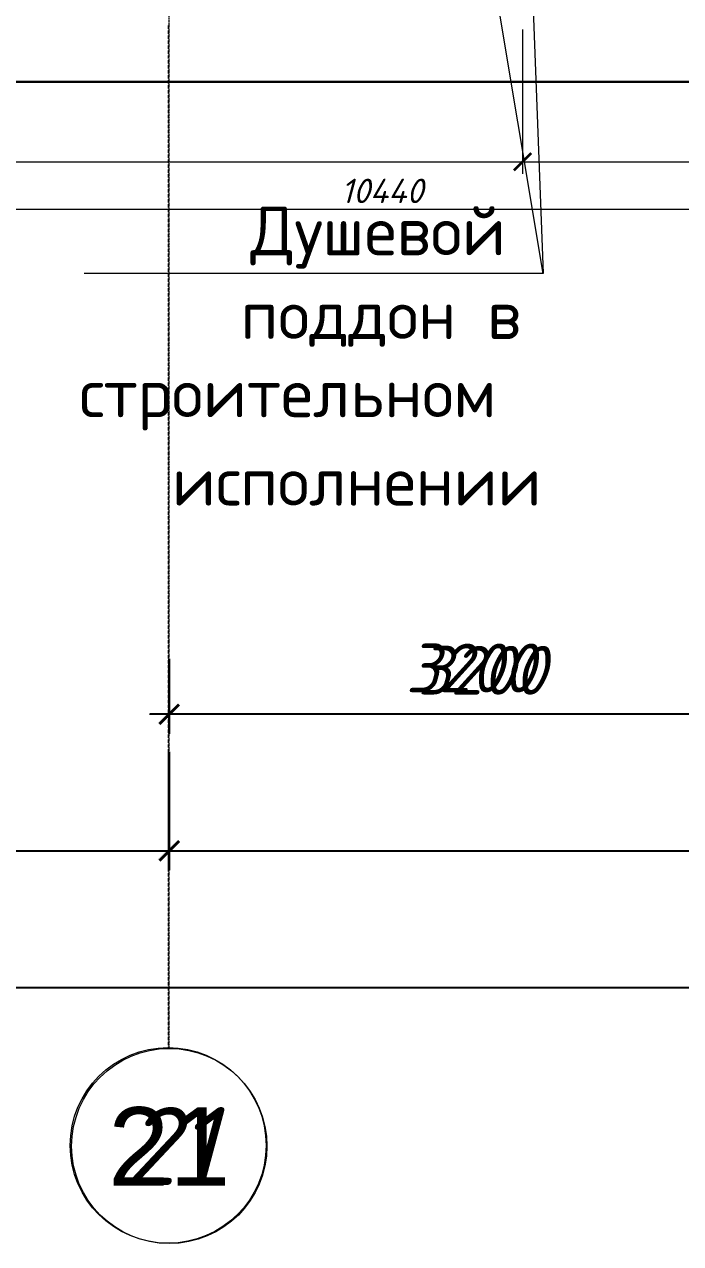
# Model space of a CAD drawing. Header units: millimetres. Extents: x -10178924 to 11692288, y -947381 to 58396.
# Drawn here: x 769517 to 772877, y -800790 to -794543 of the extents above; entities that cross this region are included whole.
import ezdxf
from ezdxf.enums import TextEntityAlignment as Align

# ---------------------------------------------------------------- set-up
doc = ezdxf.new("R2010")
doc.units = ezdxf.units.MM
doc.linetypes.add('осевая', pattern=[50.8, 31.75, -6.35, 6.35, -6.35])
doc.layers.add('PDF _Лестницы _ крыльца.1', color=7, linetype='Continuous')
doc.layers.add('Лестницы _ крыльца.1', color=7, linetype='Continuous')
doc.layers.add('PDF _Размеры осевые', color=7, linetype='Continuous', true_color=0x5d6970)
for name, color, linetype, lineweight in [('PDF _Текст', 7, 'Continuous', 5), ('Размеры клад.', 7, 'Continuous', 0), ('Размеры осевые', 153, 'Continuous', 9)]:
    doc.layers.add(name, color=color, linetype=linetype, lineweight=lineweight)
doc.styles.add('GOST 2.304_new', font='isocpeui.ttf')
doc.styles.add('PDF ArialMT', font='arial.ttf')
doc.styles.add('PDF GOST Common Italic', font='GOST_Common Italic.ttf')
doc.styles.add('PDF ISOCPEUR', font='isocpeur.ttf')
doc.styles.add('PDF ISOCPEUR Italic', font='isocpeui.ttf')
doc.styles.add('Текст_М100', font='GOST_Common Italic.ttf', dxfattribs={"height": 250})
doc.dimstyles.new('SPDS 1_50', dxfattribs={"dimscale": 50, "dimtxt": 2.5, "dimasz": 1.77, "dimexe": 1.25, "dimexo": 0.625, "dimtad": 1, "dimdec": 0, "dimrnd": 0.001, "dimtxsty": 'GOST 2.304_new', "dimblk": 'ARCHTICK', "dimcen": 2.5, "dimdle": 2, "dimclrt": 256, "dimadec": 0, "dimazin": 2, "dimtfac": 0.75, "dimtdec": 0, "dimtmove": 1, "dimatfit": 3, "dimfxl": 1, "dimtolj": 1, "dimlwd": 9, "dimlwe": 9, "dimarcsym": 0})
doc.dimstyles.new('Размеры_М100', dxfattribs={"dimtxt": 250, "dimasz": 100, "dimexe": 100, "dimexo": 100, "dimgap": 100, "dimtad": 1, "dimrnd": 5, "dimtxsty": 'Текст_М100', "dimblk": 'ARCHTICK', "dimcen": 250, "dimdle": 100, "dimadec": 0, "dimazin": 2, "dimtfac": 1, "dimtmove": 1, "dimatfit": 3, "dimfxl": 1, "dimarcsym": 0})

# ---------------------------------------------------------------- blocks, each defined once
blk = doc.blocks.new('_ArchTick')
at = {"color": 0, "linetype": 'ByBlock', "const_width": 0.15}
blk.add_lwpolyline([(-0.5, -0.5), (0.5, 0.5)], dxfattribs=at)
blk = doc.blocks.new('*D2622')
at = {"layer": 'Defpoints', "color": 0, "ltscale": 100, "transparency": 16777216}
for p in [(43769.1, -14046.9), (54209.1, -14046.9), (54209.1, -14699.3)]:
    blk.add_point(p, dxfattribs=at)
at = {"layer": 'Размеры клад.', "color": 0, "lineweight": 9, "ltscale": 100, "transparency": 16777216}
for p, q in [((43769.1, -14078.2), (43769.1, -14761.8)), ((54209.1, -14078.2), (54209.1, -14761.8)), ((43669.1, -14699.3), (54309.1, -14699.3))]:
    blk.add_line(p, q, dxfattribs=at)
at = {"layer": 'Размеры клад.', "color": 0, "lineweight": 9, "ltscale": 100, "transparency": 16777216, "xscale": 88.5, "yscale": 88.5, "zscale": 88.5, "rotation": 180}
blk.add_blockref('_ArchTick', (43769.1, -14699.3), dxfattribs=at)
at = {"layer": 'Размеры клад.', "color": 0, "lineweight": 9, "ltscale": 100, "transparency": 16777216, "xscale": 88.5, "yscale": 88.5, "zscale": 88.5}
blk.add_blockref('_ArchTick', (54209.1, -14699.3), dxfattribs=at)
at = {"layer": 'Размеры клад.', "ltscale": 100, "transparency": 16777216, "insert": (48989.1, -14605.5), "char_height": 125, "attachment_point": 5, "style": 'GOST 2.304_new'}
blk.add_mtext('\\A1;10440', dxfattribs=at)
blk = doc.blocks.new('*D2624')
at = {"layer": 'Defpoints', "color": 0, "ltscale": 100, "transparency": 16777216}
for p in [(44069.1, -13746.9), (49709.1, -13746.9), (49709.1, -14456.1)]:
    blk.add_point(p, dxfattribs=at)
at = {"layer": 'Размеры клад.', "color": 0, "lineweight": 9, "ltscale": 100, "transparency": 16777216}
for p, q in [((44069.1, -13778.2), (44069.1, -14518.6)), ((49709.1, -13778.2), (49709.1, -14518.6)), ((43969.1, -14456.1), (49809.1, -14456.1))]:
    blk.add_line(p, q, dxfattribs=at)
at = {"layer": 'Размеры клад.', "color": 0, "lineweight": 9, "ltscale": 100, "transparency": 16777216, "xscale": 88.5, "yscale": 88.5, "zscale": 88.5, "rotation": 180}
blk.add_blockref('_ArchTick', (44069.1, -14456.1), dxfattribs=at)
at = {"layer": 'Размеры клад.', "color": 0, "lineweight": 9, "ltscale": 100, "transparency": 16777216, "xscale": 88.5, "yscale": 88.5, "zscale": 88.5}
blk.add_blockref('_ArchTick', (49709.1, -14456.1), dxfattribs=at)
at = {"layer": 'Размеры клад.', "ltscale": 100, "transparency": 16777216, "insert": (46889.1, -14362.4), "char_height": 125, "attachment_point": 5, "style": 'GOST 2.304_new'}
blk.add_mtext('\\A1;5640', dxfattribs=at)
blk = doc.blocks.new('*D2625')
at = {"layer": 'Defpoints', "color": 0, "ltscale": 100, "transparency": 16777216}
for p in [(49709.1, -13746.9), (54209.1, -14046.9), (54209.1, -14456.1)]:
    blk.add_point(p, dxfattribs=at)
at = {"layer": 'Размеры клад.', "color": 0, "lineweight": 9, "ltscale": 100, "transparency": 16777216}
for p, q in [((49709.1, -13778.2), (49709.1, -14518.6)), ((54209.1, -14078.2), (54209.1, -14518.6)), ((49609.1, -14456.1), (54309.1, -14456.1))]:
    blk.add_line(p, q, dxfattribs=at)
at = {"layer": 'Размеры клад.', "color": 0, "lineweight": 9, "ltscale": 100, "transparency": 16777216, "xscale": 88.5, "yscale": 88.5, "zscale": 88.5, "rotation": 180}
blk.add_blockref('_ArchTick', (49709.1, -14456.1), dxfattribs=at)
at = {"layer": 'Размеры клад.', "color": 0, "lineweight": 9, "ltscale": 100, "transparency": 16777216, "xscale": 88.5, "yscale": 88.5, "zscale": 88.5}
blk.add_blockref('_ArchTick', (54209.1, -14456.1), dxfattribs=at)
at = {"layer": 'Размеры клад.', "ltscale": 100, "transparency": 16777216, "insert": (51959.1, -14362.4), "char_height": 125, "width": 983.713, "attachment_point": 5, "style": 'GOST 2.304_new'}
blk.add_mtext('\\A1;4500', dxfattribs=at)
blk = doc.blocks.new('*D2703')
at = {"layer": 'Defpoints', "color": 0, "ltscale": 100, "transparency": 16777216}
for p in [(0, -18048.2), (54000, -18048.2), (54000, -18687)]:
    blk.add_point(p, dxfattribs=at)
at = {"layer": 'Размеры осевые', "color": 0, "lineweight": -2, "ltscale": 100, "transparency": 16777216}
for p, q in [((0, -18148.2), (0, -18787)), ((54000, -18148.2), (54000, -18787)), ((-100, -18687), (54100, -18687))]:
    blk.add_line(p, q, dxfattribs=at)
at = {"layer": 'Размеры осевые', "color": 0, "lineweight": -2, "ltscale": 100, "transparency": 16777216, "xscale": 100, "yscale": 100, "zscale": 100, "rotation": 180}
blk.add_blockref('_ArchTick', (0, -18687), dxfattribs=at)
at = {"layer": 'Размеры осевые', "color": 0, "lineweight": -2, "ltscale": 100, "transparency": 16777216, "xscale": 100, "yscale": 100, "zscale": 100}
blk.add_blockref('_ArchTick', (54000, -18687), dxfattribs=at)
at = {"layer": 'Размеры осевые', "color": 0, "ltscale": 100, "transparency": 16777216, "insert": (27000, -18462), "char_height": 250, "attachment_point": 5, "style": 'Текст_М100'}
blk.add_mtext('54000', dxfattribs=at)
blk = doc.blocks.new('*D2708')
at = {"layer": 'Defpoints', "color": 0, "ltscale": 100, "transparency": 16777216}
for p in [(41900, -17380.5), (47900, -17380.5), (47900, -17987)]:
    blk.add_point(p, dxfattribs=at)
at = {"layer": 'Размеры осевые', "color": 0, "lineweight": -2, "ltscale": 100, "transparency": 16777216}
for p, q in [((41900, -17480.5), (41900, -18087)), ((47900, -17480.5), (47900, -18087)), ((41800, -17987), (48000, -17987))]:
    blk.add_line(p, q, dxfattribs=at)
at = {"layer": 'Размеры осевые', "color": 0, "lineweight": -2, "ltscale": 100, "transparency": 16777216, "xscale": 100, "yscale": 100, "zscale": 100, "rotation": 180}
blk.add_blockref('_ArchTick', (41900, -17987), dxfattribs=at)
at = {"layer": 'Размеры осевые', "color": 0, "lineweight": -2, "ltscale": 100, "transparency": 16777216, "xscale": 100, "yscale": 100, "zscale": 100}
blk.add_blockref('_ArchTick', (47900, -17987), dxfattribs=at)
at = {"layer": 'Размеры осевые', "color": 0, "ltscale": 100, "transparency": 16777216, "insert": (44900, -17762), "char_height": 250, "attachment_point": 5, "style": 'Текст_М100'}
blk.add_mtext('6000', dxfattribs=at)
blk = doc.blocks.new('*D2709')
at = {"layer": 'Defpoints', "color": 0, "ltscale": 100, "transparency": 16777216}
for p in [(47900, -17380.5), (54000, -17380.5), (54000, -17987)]:
    blk.add_point(p, dxfattribs=at)
at = {"layer": 'Размеры осевые', "color": 0, "lineweight": -2, "ltscale": 100, "transparency": 16777216}
for p, q in [((47900, -17480.5), (47900, -18087)), ((54000, -17480.5), (54000, -18087)), ((47800, -17987), (54100, -17987))]:
    blk.add_line(p, q, dxfattribs=at)
at = {"layer": 'Размеры осевые', "color": 0, "lineweight": -2, "ltscale": 100, "transparency": 16777216, "xscale": 100, "yscale": 100, "zscale": 100, "rotation": 180}
blk.add_blockref('_ArchTick', (47900, -17987), dxfattribs=at)
at = {"layer": 'Размеры осевые', "color": 0, "lineweight": -2, "ltscale": 100, "transparency": 16777216, "xscale": 100, "yscale": 100, "zscale": 100}
blk.add_blockref('_ArchTick', (54000, -17987), dxfattribs=at)
at = {"layer": 'Размеры осевые', "color": 0, "ltscale": 100, "transparency": 16777216, "insert": (50950, -17762), "char_height": 250, "attachment_point": 5, "style": 'Текст_М100'}
blk.add_mtext('6100', dxfattribs=at)
blk = doc.blocks.new('*D2725')
at = {"layer": 'Defpoints', "color": 0, "ltscale": 100, "transparency": 16777216}
for p in [(47900, -16904.1), (51100, -16904.1), (47900, -17287)]:
    blk.add_point(p, dxfattribs=at)
at = {"layer": 'Размеры осевые', "color": 0, "lineweight": -2, "ltscale": 100, "transparency": 16777216}
for p, q in [((47900, -17004.1), (47900, -17387)), ((51100, -17004.1), (51100, -17387)), ((51200, -17287), (47800, -17287))]:
    blk.add_line(p, q, dxfattribs=at)
at = {"layer": 'Размеры осевые', "color": 0, "lineweight": -2, "ltscale": 100, "transparency": 16777216, "xscale": 100, "yscale": 100, "zscale": 100, "rotation": 180}
blk.add_blockref('_ArchTick', (47900, -17287), dxfattribs=at)
at = {"layer": 'Размеры осевые', "color": 0, "lineweight": -2, "ltscale": 100, "transparency": 16777216, "xscale": 100, "yscale": 100, "zscale": 100}
blk.add_blockref('_ArchTick', (51100, -17287), dxfattribs=at)
at = {"layer": 'Размеры осевые', "color": 0, "ltscale": 100, "transparency": 16777216, "insert": (49500, -17062), "char_height": 250, "attachment_point": 5, "style": 'Текст_М100'}
blk.add_mtext('3200', dxfattribs=at)
blk = doc.blocks.new('A$C5282721b')
at = {"layer": 'Лестницы _ крыльца.1', "color": 18, "lineweight": 30, "true_color": 0x000000, "transparency": 33554687, "flags": 128}
blk.add_lwpolyline([(53144.433, -14046.906), (43769.092, -14046.906), (43769.092, -12206.906), (44069.092, -12206.906), (44069.092, -13746.906)], dxfattribs=at)
at = {"layer": 'Размеры осевые', "color": 251, "linetype": 'осевая', "ltscale": 0.5, "transparency": 33554687}
blk.add_line((47900, -19000), (47900, 1500), dxfattribs=at)
at = {"layer": 'Размеры осевые', "color": 251, "ltscale": 100, "transparency": 33554687}
blk.add_circle((47900, -19500), 500, dxfattribs=at)
at = {"layer": 'Размеры осевые', "color": 251, "ltscale": 100, "transparency": 33554687, "style": 'PDF ISOCPEUR Italic'}
blk.add_text('21', height=400, dxfattribs=at).set_placement((47900, -19500), align=Align.MIDDLE_CENTER)
at = {"layer": 'Размеры клад.', "color": 18, "ltscale": 100, "true_color": 0x000000, "transparency": 33554687}
for base, p1, p2, picture, middle in [((49709.092, -14456.119), (44069.092, -13746.906), (49709.092, -13746.906), '*D2624', (46889.092, -14362.369)), ((54209.092, -14456.119), (49709.092, -13746.906), (54209.092, -14046.906), '*D2625', (51959.092, -14362.369)), ((54209.092, -14699.286), (43769.092, -14046.906), (54209.092, -14046.906), '*D2622', (48989.092, -14605.536))]:
    dim = blk.add_linear_dim(base=base, p1=p1, p2=p2, dimstyle='SPDS 1_50', dxfattribs=at)
    dim.commit()
    dim.dimension.update_dxf_attribs({"geometry": picture, "text_midpoint": middle})
at = {"layer": 'Размеры осевые', "color": 251, "ltscale": 100, "transparency": 33554687}
for base, p1, p2, picture, middle in [((47900, -17286.992), (51100, -16904.106), (47900, -16904.106), '*D2725', (49500, -17061.992)), ((47900, -17986.992), (41900, -17380.492), (47900, -17380.492), '*D2708', (44900, -17761.992)), ((54000, -17986.992), (47900, -17380.492), (54000, -17380.492), '*D2709', (50950, -17761.992)), ((54000, -18686.992), (0, -18048.178), (54000, -18048.178), '*D2703', (27000, -18461.992))]:
    dim = blk.add_linear_dim(base=base, p1=p1, p2=p2, dimstyle='Размеры_М100', dxfattribs=at)
    dim.commit()
    dim.dimension.update_dxf_attribs({"geometry": picture, "text_midpoint": middle})

msp = doc.modelspace()

# ---------------------------------------------------------------- linework, layer by layer
at = {"layer": 'PDF _Лестницы _ крыльца.1', "lineweight": 30}
msp.add_lwpolyline([(775500, -794836.7), (766123.4, -794836.7), (766123.4, -792999.5), (766424, -792999.5), (766424, -794536.2)], dxfattribs=at)
at = {"layer": 'PDF _Размеры осевые', "lineweight": 9}
for points in [[(770254.8, -794544.6), (770254.8, -794544.6)], [(770254.8, -794565.8), (770254.8, -794548.9)], [(770254.8, -794570), (770254.8, -794570)], [(770254.8, -794591.2), (770254.8, -794574.3)], [(770254.8, -794595.4), (770254.8, -794595.4)], [(770254.8, -794616.6), (770254.8, -794599.7)], [(770254.8, -794620.8), (770254.8, -794620.8)], [(770254.8, -794642), (770254.8, -794625.1)], [(770254.8, -794646.2), (770254.8, -794646.2)], [(770254.8, -794667.4), (770254.8, -794650.5)], [(770254.8, -794671.6), (770254.8, -794671.6)], [(770254.8, -794692.8), (770254.8, -794675.9)], [(770254.8, -794697), (770254.8, -794697)], [(770254.8, -794718.2), (770254.8, -794701.3)], [(770254.8, -794722.4), (770254.8, -794722.4)], [(770254.8, -794743.6), (770254.8, -794726.7)], [(770254.8, -794747.8), (770254.8, -794747.8)], [(770254.8, -794769), (770254.8, -794752.1)], [(770254.8, -794773.2), (770254.8, -794773.2)], [(770254.8, -794794.4), (770254.8, -794777.5)], [(770254.8, -794798.6), (770254.8, -794798.6)], [(770254.8, -794819.8), (770254.8, -794802.9)], [(770254.8, -794824), (770254.8, -794824)], [(770254.8, -794845.2), (770254.8, -794828.3)], [(770254.8, -794849.4), (770254.8, -794849.4)], [(770254.8, -794870.6), (770254.8, -794853.7)], [(770254.8, -794874.8), (770254.8, -794874.8)], [(770254.8, -794896), (770254.8, -794879.1)], [(770254.8, -794900.2), (770254.8, -794900.2)], [(770254.8, -794921.4), (770254.8, -794904.5)], [(770254.8, -794925.6), (770254.8, -794925.6)], [(770254.8, -794946.8), (770254.8, -794929.9)], [(770254.8, -794951), (770254.8, -794951)], [(770254.8, -794972.2), (770254.8, -794955.3)], [(770254.8, -794976.4), (770254.8, -794976.4)], [(770254.8, -794997.6), (770254.8, -794980.7)], [(770254.8, -795001.8), (770254.8, -795001.8)], [(770254.8, -795023), (770254.8, -795006.1)], [(770254.8, -795027.2), (770254.8, -795027.2)], [(770254.8, -795048.4), (770254.8, -795031.5)], [(770254.8, -795052.6), (770254.8, -795052.6)], [(770254.8, -795073.8), (770254.8, -795056.9)], [(770254.8, -795078), (770254.8, -795078)], [(770254.8, -795099.2), (770254.8, -795082.3)], [(770254.8, -795103.4), (770254.8, -795103.4)], [(770254.8, -795124.6), (770254.8, -795107.7)], [(770254.8, -795128.8), (770254.8, -795128.8)], [(770254.8, -795150), (770254.8, -795133.1)], [(770254.8, -795154.2), (770254.8, -795154.2)], [(770254.8, -795175.4), (770254.8, -795158.5)], [(770254.8, -795179.6), (770254.8, -795179.6)], [(770254.8, -795200.8), (770254.8, -795183.9)], [(770254.8, -795205), (770254.8, -795205)], [(770254.8, -795226.2), (770254.8, -795209.3)], [(770254.8, -795230.4), (770254.8, -795230.4)], [(770254.8, -795251.6), (770254.8, -795234.7)], [(770254.8, -795255.8), (770254.8, -795255.8)], [(770254.8, -795277), (770254.8, -795260.1)], [(770254.8, -795281.2), (770254.8, -795281.2)], [(770254.8, -795302.4), (770254.8, -795285.5)], [(770254.8, -795306.6), (770254.8, -795306.6)], [(770254.8, -795327.8), (770254.8, -795310.9)], [(770254.8, -795332), (770254.8, -795332)], [(770254.8, -795353.2), (770254.8, -795336.3)], [(770254.8, -795357.4), (770254.8, -795357.4)], [(770254.8, -795378.6), (770254.8, -795361.7)], [(770254.8, -795382.8), (770254.8, -795382.8)], [(770254.8, -795404), (770254.8, -795387.1)], [(770254.8, -795408.2), (770254.8, -795408.2)], [(770254.8, -795429.4), (770254.8, -795412.5)], [(770254.8, -795433.7), (770254.8, -795433.7)], [(770254.8, -795454.8), (770254.8, -795437.9)], [(770254.8, -795459.1), (770254.8, -795459.1)], [(770254.8, -795480.2), (770254.8, -795463.3)], [(770254.8, -795484.4), (770254.8, -795484.4)], [(770254.8, -795505.6), (770254.8, -795488.7)], [(770254.8, -795509.8), (770254.8, -795509.8)], [(770254.8, -795531), (770254.8, -795514.1)], [(770254.8, -795535.2), (770254.8, -795535.2)], [(770254.8, -795556.4), (770254.8, -795539.5)], [(770254.8, -795560.7), (770254.8, -795560.7)], [(770254.8, -795581.8), (770254.8, -795564.9)], [(770254.8, -795586.1), (770254.8, -795586.1)], [(770254.8, -795607.2), (770254.8, -795590.3)], [(770254.8, -795611.4), (770254.8, -795611.4)], [(770254.8, -795632.6), (770254.8, -795615.7)], [(770254.8, -795636.8), (770254.8, -795636.8)], [(770254.8, -795658), (770254.8, -795641.1)], [(770254.8, -795662.3), (770254.8, -795662.3)], [(770254.8, -795683.4), (770254.8, -795666.5)], [(770254.8, -795687.7), (770254.8, -795687.7)], [(770254.8, -795708.8), (770254.8, -795691.9)], [(770254.8, -795713.1), (770254.8, -795713.1)], [(770254.8, -795734.2), (770254.8, -795717.3)], [(770254.8, -795738.4), (770254.8, -795738.4)], [(770254.8, -795759.6), (770254.8, -795742.7)], [(770254.8, -795763.8), (770254.8, -795763.8)], [(770254.8, -795785), (770254.8, -795768.1)], [(770254.8, -795789.3), (770254.8, -795789.3)], [(770254.8, -795810.4), (770254.8, -795793.5)], [(770254.8, -795814.7), (770254.8, -795814.7)], [(770254.8, -795835.8), (770254.8, -795818.9)], [(770254.8, -795840.1), (770254.8, -795840.1)], [(770254.8, -795861.2), (770254.8, -795844.3)], [(770254.8, -795865.5), (770254.8, -795865.5)], [(770254.8, -795886.6), (770254.8, -795869.7)], [(770254.8, -795890.9), (770254.8, -795890.9)], [(770254.8, -795912), (770254.8, -795895.1)], [(770254.8, -795916.3), (770254.8, -795916.3)], [(770254.8, -795937.4), (770254.8, -795920.5)], [(770254.8, -795941.7), (770254.8, -795941.7)], [(770254.8, -795962.8), (770254.8, -795945.9)], [(770254.8, -795967.1), (770254.8, -795967.1)], [(770254.8, -795988.2), (770254.8, -795971.3)], [(770254.8, -795992.5), (770254.8, -795992.5)], [(770254.8, -796013.6), (770254.8, -795996.7)], [(770254.8, -796017.9), (770254.8, -796017.9)], [(770254.8, -796039), (770254.8, -796022.1)], [(770254.8, -796043.3), (770254.8, -796043.3)], [(770254.8, -796064.4), (770254.8, -796047.5)], [(770254.8, -796068.7), (770254.8, -796068.7)], [(770254.8, -796089.8), (770254.8, -796072.9)], [(770254.8, -796094.1), (770254.8, -796094.1)], [(770254.8, -796115.2), (770254.8, -796098.3)], [(770254.8, -796119.5), (770254.8, -796119.5)], [(770254.8, -796140.6), (770254.8, -796123.7)], [(770254.8, -796144.9), (770254.8, -796144.9)], [(770254.8, -796166), (770254.8, -796149.1)], [(770254.8, -796170.3), (770254.8, -796170.3)], [(770254.8, -796191.4), (770254.8, -796174.5)], [(770254.8, -796195.7), (770254.8, -796195.7)], [(770254.8, -796216.8), (770254.8, -796199.9)], [(770254.8, -796221.1), (770254.8, -796221.1)], [(770254.8, -796242.2), (770254.8, -796225.3)], [(770254.8, -796246.5), (770254.8, -796246.5)], [(770254.8, -796267.6), (770254.8, -796250.7)], [(770254.8, -796271.9), (770254.8, -796271.9)], [(770254.8, -796293), (770254.8, -796276.1)], [(770254.8, -796297.3), (770254.8, -796297.3)], [(770254.8, -796318.4), (770254.8, -796301.5)], [(770254.8, -796322.7), (770254.8, -796322.7)], [(770254.8, -796343.8), (770254.8, -796326.9)], [(770254.8, -796348.1), (770254.8, -796348.1)], [(770254.8, -796369.2), (770254.8, -796352.3)], [(770254.8, -796373.5), (770254.8, -796373.5)], [(770254.8, -796394.6), (770254.8, -796377.7)], [(770254.8, -796398.9), (770254.8, -796398.9)], [(770254.8, -796420), (770254.8, -796403.1)], [(770254.8, -796424.3), (770254.8, -796424.3)], [(770254.8, -796445.4), (770254.8, -796428.5)], [(770254.8, -796449.7), (770254.8, -796449.7)], [(770254.8, -796470.8), (770254.8, -796453.9)], [(770254.8, -796475.1), (770254.8, -796475.1)], [(770254.8, -796496.2), (770254.8, -796479.3)], [(770254.8, -796500.5), (770254.8, -796500.5)], [(770254.8, -796521.6), (770254.8, -796504.7)], [(770254.8, -796525.9), (770254.8, -796525.9)], [(770254.8, -796547), (770254.8, -796530.1)], [(770254.8, -796551.3), (770254.8, -796551.3)], [(770254.8, -796572.4), (770254.8, -796555.5)], [(770254.8, -796576.7), (770254.8, -796576.7)], [(770254.8, -796597.8), (770254.8, -796580.9)], [(770254.8, -796602.1), (770254.8, -796602.1)], [(770254.8, -796623.2), (770254.8, -796606.3)], [(770254.8, -796627.5), (770254.8, -796627.5)], [(770254.8, -796648.6), (770254.8, -796631.7)], [(770254.8, -796652.9), (770254.8, -796652.9)], [(770254.8, -796674), (770254.8, -796657.1)], [(770254.8, -796678.3), (770254.8, -796678.3)], [(770254.8, -796699.4), (770254.8, -796682.5)], [(770254.8, -796703.7), (770254.8, -796703.7)], [(770254.8, -796724.8), (770254.8, -796707.9)], [(770254.8, -796729.1), (770254.8, -796729.1)], [(770254.8, -796750.2), (770254.8, -796733.3)], [(770254.8, -796754.5), (770254.8, -796754.5)], [(770254.8, -796775.6), (770254.8, -796758.7)], [(770254.8, -796779.9), (770254.8, -796779.9)], [(770254.8, -796801), (770254.8, -796784.1)], [(770254.8, -796805.3), (770254.8, -796805.3)], [(770254.8, -796826.4), (770254.8, -796809.5)], [(770254.8, -796830.7), (770254.8, -796830.7)], [(770254.8, -796851.8), (770254.8, -796834.9)], [(770254.8, -796856.1), (770254.8, -796856.1)], [(770254.8, -796877.2), (770254.8, -796860.3)], [(770254.8, -796881.5), (770254.8, -796881.5)], [(770254.8, -796902.6), (770254.8, -796885.7)], [(770254.8, -796906.9), (770254.8, -796906.9)], [(770254.8, -796928), (770254.8, -796911.1)], [(770254.8, -796932.3), (770254.8, -796932.3)], [(770254.8, -796953.4), (770254.8, -796936.5)], [(770254.8, -796957.7), (770254.8, -796957.7)], [(770254.8, -796978.8), (770254.8, -796961.9)], [(770254.8, -796983.1), (770254.8, -796983.1)], [(770254.8, -797004.2), (770254.8, -796987.3)], [(770254.8, -797008.5), (770254.8, -797008.5)], [(770254.8, -797029.6), (770254.8, -797012.7)], [(770254.8, -797033.9), (770254.8, -797033.9)], [(770254.8, -797055), (770254.8, -797038.1)], [(770254.8, -797059.3), (770254.8, -797059.3)], [(770254.8, -797080.4), (770254.8, -797063.5)], [(770254.8, -797084.7), (770254.8, -797084.7)], [(770254.8, -797105.8), (770254.8, -797088.9)], [(770254.8, -797110.1), (770254.8, -797110.1)], [(770254.8, -797131.2), (770254.8, -797114.3)], [(770254.8, -797135.5), (770254.8, -797135.5)], [(770254.8, -797156.6), (770254.8, -797139.7)], [(770254.8, -797160.9), (770254.8, -797160.9)], [(770254.8, -797182), (770254.8, -797165.1)], [(770254.8, -797186.3), (770254.8, -797186.3)], [(770254.8, -797207.4), (770254.8, -797190.5)], [(770254.8, -797211.7), (770254.8, -797211.7)], [(770254.8, -797232.8), (770254.8, -797215.9)], [(770254.8, -797237.1), (770254.8, -797237.1)], [(770254.8, -797258.2), (770254.8, -797241.3)], [(770254.8, -797262.5), (770254.8, -797262.5)], [(770254.8, -797283.6), (770254.8, -797266.7)], [(770254.8, -797287.9), (770254.8, -797287.9)], [(770254.8, -797309), (770254.8, -797292.1)], [(770254.8, -797313.3), (770254.8, -797313.3)], [(770254.8, -797334.4), (770254.8, -797317.5)], [(770254.8, -797338.7), (770254.8, -797338.7)], [(770254.8, -797359.8), (770254.8, -797342.9)], [(770254.8, -797364.1), (770254.8, -797364.1)], [(770254.8, -797385.2), (770254.8, -797368.3)], [(770254.8, -797389.5), (770254.8, -797389.5)], [(770254.8, -797410.6), (770254.8, -797393.7)], [(770254.8, -797414.9), (770254.8, -797414.9)], [(770254.8, -797436), (770254.8, -797419.1)], [(770254.8, -797440.3), (770254.8, -797440.3)], [(770254.8, -797461.4), (770254.8, -797444.5)], [(770254.8, -797465.7), (770254.8, -797465.7)], [(770254.8, -797486.8), (770254.8, -797469.9)], [(770254.8, -797491.1), (770254.8, -797491.1)], [(770254.8, -797512.2), (770254.8, -797495.3)], [(770254.8, -797516.5), (770254.8, -797516.5)], [(770254.8, -797537.6), (770254.8, -797520.7)], [(770254.8, -797541.9), (770254.8, -797541.9)], [(770254.8, -797563), (770254.8, -797546.1)], [(770254.8, -797567.3), (770254.8, -797567.3)], [(770254.8, -797588.4), (770254.8, -797571.5)], [(770254.8, -797592.7), (770254.8, -797592.7)], [(770254.8, -797613.8), (770254.8, -797596.9)], [(770254.8, -797618.1), (770254.8, -797618.1)], [(770254.8, -797639.2), (770254.8, -797622.3)], [(770254.8, -797643.5), (770254.8, -797643.5)], [(770254.8, -797664.6), (770254.8, -797647.7)], [(770254.8, -797668.9), (770254.8, -797668.9)], [(770254.8, -797690), (770254.8, -797673.1)], [(770254.8, -797694.3), (770254.8, -797694.3)], [(770254.8, -797715.4), (770254.8, -797698.5)], [(770254.8, -797719.7), (770254.8, -797719.7)], [(770254.8, -797740.8), (770254.8, -797723.9)], [(770254.8, -797745.1), (770254.8, -797745.1)], [(770254.8, -797766.2), (770254.8, -797749.3)], [(770254.8, -797770.5), (770254.8, -797770.5)], [(770254.8, -797791.6), (770254.8, -797774.7)], [(770254.8, -797795.9), (770254.8, -797795.9)], [(770254.8, -797795.9), (770254.8, -798176.9)], [(770254.8, -797817), (770254.8, -797800.1)], [(770254.8, -797821.3), (770254.8, -797821.3)], [(770254.8, -797842.4), (770254.8, -797825.5)], [(770254.8, -797846.7), (770254.8, -797846.7)], [(770254.8, -797867.8), (770254.8, -797850.9)], [(770254.8, -797872.1), (770254.8, -797872.1)], [(770254.8, -797893.2), (770254.8, -797876.3)], [(770254.8, -797897.5), (770254.8, -797897.5)], [(770254.8, -797918.6), (770254.8, -797901.7)], [(770254.8, -797922.9), (770254.8, -797922.9)], [(770254.8, -797944), (770254.8, -797927.1)], [(770254.8, -797948.3), (770254.8, -797948.3)], [(770254.8, -797969.4), (770254.8, -797952.5)], [(770254.8, -797973.7), (770254.8, -797973.7)], [(770254.8, -797994.8), (770254.8, -797977.9)], [(770254.8, -797999.1), (770254.8, -797999.1)], [(770254.8, -798020.2), (770254.8, -798003.3)], [(770254.8, -798024.5), (770254.8, -798024.5)], [(770254.8, -798045.6), (770254.8, -798028.7)], [(773556.8, -798079.5), (770157.6, -798079.5)], [(770254.8, -798049.9), (770254.8, -798049.9)], [(770254.8, -798071), (770254.8, -798054.1)], [(770254.8, -798075.3), (770254.8, -798075.3)], [(770254.8, -798096.4), (770254.8, -798079.5)], [(770254.8, -798100.7), (770254.8, -798100.7)], [(770254.8, -798121.8), (770254.8, -798104.9)], [(770254.8, -798126.1), (770254.8, -798126.1)], [(770254.8, -798147.2), (770254.8, -798130.3)], [(770254.8, -798151.5), (770254.8, -798151.5)], [(770254.8, -798172.6), (770254.8, -798155.7)], [(770254.8, -798176.9), (770254.8, -798176.9)], [(770254.8, -798198), (770254.8, -798181.1)], [(770254.8, -798202.3), (770254.8, -798202.3)], [(770254.8, -798223.4), (770254.8, -798206.5)], [(770254.8, -798227.7), (770254.8, -798227.7)], [(770254.8, -798248.8), (770254.8, -798231.9)], [(770254.8, -798253.1), (770254.8, -798253.1)], [(770254.8, -798274.2), (770254.8, -798257.3)], [(770254.8, -798278.5), (770254.8, -798278.5)], [(770254.8, -798299.6), (770254.8, -798282.7)], [(770254.8, -798303.9), (770254.8, -798303.9)], [(770254.8, -798325), (770254.8, -798308.1)], [(770254.8, -798329.3), (770254.8, -798329.3)], [(770254.8, -798350.4), (770254.8, -798333.5)], [(770254.8, -798354.7), (770254.8, -798354.7)], [(770254.8, -798375.8), (770254.8, -798358.9)], [(770254.8, -798380.1), (770254.8, -798380.1)], [(770254.8, -798401.2), (770254.8, -798384.3)], [(770254.8, -798405.5), (770254.8, -798405.5)], [(770254.8, -798426.6), (770254.8, -798409.7)], [(770254.8, -798430.9), (770254.8, -798430.9)], [(770254.8, -798452), (770254.8, -798435.1)], [(770254.8, -798456.3), (770254.8, -798456.3)], [(770254.8, -798477.4), (770254.8, -798460.5)], [(770254.8, -798481.7), (770254.8, -798481.7)], [(770254.8, -798502.8), (770254.8, -798485.9)], [(770254.8, -798507.1), (770254.8, -798507.1)], [(770254.8, -798528.2), (770254.8, -798511.3)], [(770254.8, -798532.5), (770254.8, -798532.5)], [(770254.8, -798553.6), (770254.8, -798536.7)], [(770254.8, -798557.9), (770254.8, -798557.9)], [(770254.8, -798579), (770254.8, -798562.1)], [(770254.8, -798583.3), (770254.8, -798583.3)], [(770254.8, -798604.4), (770254.8, -798587.5)], [(770254.8, -798608.7), (770254.8, -798608.7)], [(770254.8, -798629.8), (770254.8, -798612.9)], [(770254.8, -798634.1), (770254.8, -798634.1)], [(770254.8, -798655.2), (770254.8, -798638.3)], [(770254.8, -798659.5), (770254.8, -798659.5)], [(770254.8, -798680.6), (770254.8, -798663.7)], [(770254.8, -798684.9), (770254.8, -798684.9)], [(770254.8, -798706), (770254.8, -798689.1)], [(770254.8, -798710.3), (770254.8, -798710.3)], [(770254.8, -798731.4), (770254.8, -798714.5)], [(764154.5, -798778), (770356.2, -798778)], [(770157.5, -798778), (776456.4, -798778)], [(770254.8, -798735.7), (770254.8, -798735.7)], [(770254.8, -798756.8), (770254.8, -798739.9)], [(770254.8, -798761.1), (770254.8, -798761.1)], [(770254.8, -798782.2), (770254.8, -798765.3)], [(770254.8, -798786.5), (770254.8, -798786.5)], [(770254.8, -798807.6), (770254.8, -798790.7)], [(770254.8, -798811.9), (770254.8, -798811.9)], [(770254.8, -798833), (770254.8, -798816.1)], [(770254.8, -798837.3), (770254.8, -798837.3)], [(770254.8, -798858.4), (770254.8, -798841.5)], [(770254.8, -798862.7), (770254.8, -798862.7)], [(770254.8, -798883.8), (770254.8, -798866.9)], [(770254.8, -798888.1), (770254.8, -798888.1)], [(770254.8, -798909.2), (770254.8, -798892.3)], [(770254.8, -798913.5), (770254.8, -798913.5)], [(770254.8, -798934.6), (770254.8, -798917.7)], [(770254.8, -798938.9), (770254.8, -798938.9)], [(770254.8, -798960), (770254.8, -798943.1)], [(770254.8, -798964.3), (770254.8, -798964.3)], [(770254.8, -798985.4), (770254.8, -798968.5)], [(770254.8, -798989.7), (770254.8, -798989.7)], [(770254.8, -799010.8), (770254.8, -798993.9)], [(770254.8, -799015.1), (770254.8, -799015.1)], [(770254.8, -799036.2), (770254.8, -799019.3)], [(770254.8, -799040.5), (770254.8, -799040.5)], [(770254.8, -799061.6), (770254.8, -799044.7)], [(770254.8, -799065.9), (770254.8, -799065.9)], [(770254.8, -799087), (770254.8, -799070.1)], [(770254.8, -799091.3), (770254.8, -799091.3)], [(770254.8, -799112.4), (770254.8, -799095.5)], [(770254.8, -799116.7), (770254.8, -799116.7)], [(770254.8, -799137.8), (770254.8, -799120.9)], [(770254.8, -799142.1), (770254.8, -799142.1)], [(770254.8, -799163.2), (770254.8, -799146.3)], [(770254.8, -799167.5), (770254.8, -799167.5)], [(770254.8, -799188.6), (770254.8, -799171.7)], [(770254.8, -799192.9), (770254.8, -799192.9)], [(770254.8, -799214), (770254.8, -799197.1)], [(770254.8, -799218.3), (770254.8, -799218.3)], [(770254.8, -799239.4), (770254.8, -799222.5)], [(770254.8, -799243.7), (770254.8, -799243.7)], [(770254.8, -799264.8), (770254.8, -799247.9)], [(770254.8, -799269.1), (770254.8, -799269.1)], [(770254.8, -799290.2), (770254.8, -799273.3)], [(770254.8, -799294.5), (770254.8, -799294.5)], [(770254.8, -799315.6), (770254.8, -799298.7)], [(770254.8, -799319.9), (770254.8, -799319.9)], [(770254.8, -799341), (770254.8, -799324.1)], [(770254.8, -799345.3), (770254.8, -799345.3)], [(770254.8, -799366.4), (770254.8, -799349.5)], [(770254.8, -799370.7), (770254.8, -799370.7)], [(770254.8, -799391.8), (770254.8, -799374.9)], [(770254.8, -799396.1), (770254.8, -799396.1)], [(770254.8, -799417.2), (770254.8, -799400.3)], [(722256.9, -799476.5), (776454.5, -799476.5)], [(770254.8, -799421.5), (770254.8, -799421.5)], [(770254.8, -799442.6), (770254.8, -799425.7)], [(770254.8, -799446.9), (770254.8, -799446.9)], [(770254.8, -799468), (770254.8, -799451.1)], [(770254.8, -799472.3), (770254.8, -799472.3)], [(770254.8, -799493.4), (770254.8, -799476.5)], [(770254.8, -799497.7), (770254.8, -799497.7)], [(770254.8, -799518.8), (770254.8, -799501.9)], [(770254.8, -799523.1), (770254.8, -799523.1)], [(770254.8, -799544.2), (770254.8, -799527.3)], [(770254.8, -799548.5), (770254.8, -799548.5)], [(770254.8, -799569.6), (770254.8, -799552.7)], [(770254.8, -799573.9), (770254.8, -799573.9)], [(770254.8, -799595), (770254.8, -799578.1)], [(770254.8, -799599.3), (770254.8, -799599.3)], [(770254.8, -799620.4), (770254.8, -799603.5)], [(770254.8, -799624.7), (770254.8, -799624.7)], [(770254.8, -799645.8), (770254.8, -799628.9)], [(770254.8, -799650.1), (770254.8, -799650.1)], [(770254.8, -799671.2), (770254.8, -799654.3)], [(770254.8, -799675.5), (770254.8, -799675.5)], [(770254.8, -799696.6), (770254.8, -799679.7)], [(770254.8, -799700.9), (770254.8, -799700.9)], [(770254.8, -799722), (770254.8, -799705.1)], [(770254.8, -799726.3), (770254.8, -799726.3)], [(770254.8, -799747.4), (770254.8, -799730.5)], [(770254.8, -799751.7), (770254.8, -799751.7)], [(770254.8, -799772.8), (770254.8, -799755.9)], [(770254.8, -799777.1), (770254.8, -799777.1)], [(770254.8, -799789.8), (770254.8, -799781.3)]]:
    msp.add_lwpolyline(points, dxfattribs=at)
msp.add_lwpolyline([(770254.8, -798879.6), (770254.8, -798270)], close=True, dxfattribs=at)
msp.add_circle((770252.7, -800287.2), 501.6, dxfattribs=at)
at = {"layer": 'PDF _Размеры осевые', "transparency": 33554559}
for points in [[(770301.4, -798024.5), (770212.5, -798134.5), (770199.8, -798121.8)], [(770309.9, -798032.9), (770301.4, -798024.5), (770212.5, -798134.5)], [(770199.8, -798820.3), (770212.5, -798833), (770301.4, -798723)], [(770301.4, -798723), (770212.5, -798833), (770199.8, -798820.3)], [(770212.5, -798833), (770301.4, -798723), (770309.9, -798731.4)], [(770309.9, -798731.4), (770301.4, -798723), (770212.5, -798833)]]:
    msp.add_solid(points, dxfattribs=at)
at = {"layer": 'PDF _Текст'}
for points in [[(772032.8, -792118.9), (772172.5, -795818.7), (771266.6, -790387.6)], [(772172.5, -795818.9), (772070.9, -795818.9), (769823.1, -795818.9)]]:
    msp.add_lwpolyline(points, dxfattribs=at)

# ---------------------------------------------------------------- block references
msp.add_blockref('A$C5282721b', (722358.6, -780790.4))

# ---------------------------------------------------------------- texts
at = {"layer": 'PDF _Текст', "attachment_point": 4, "style": 'PDF ISOCPEUR'}
for s, insert, char_height in [('Душевой', (770673.9, -795634.8), 249.99), ('поддон в', (770623.1, -796049.7), 249.99), ('строительном', (769797.6, -796464.6), 249.994), ('исполнении', (770271.8, -796883.7), 249.99)]:
    msp.add_mtext(s, dxfattribs=dict(at, insert=insert, char_height=char_height))
at = {"layer": 'PDF _Текст', "color": 251, "true_color": 0x5d6970, "attachment_point": 4}
for s, insert, char_height, style in [('3200', (771469.8, -797840.6), 250, 'PDF GOST Common Italic'), ('21', (769945.8, -800292.8), 402.33, 'PDF ArialMT')]:
    msp.add_mtext(s, dxfattribs=dict(at, insert=insert, char_height=char_height, style=style))

doc.saveas('drawing.dxf')
